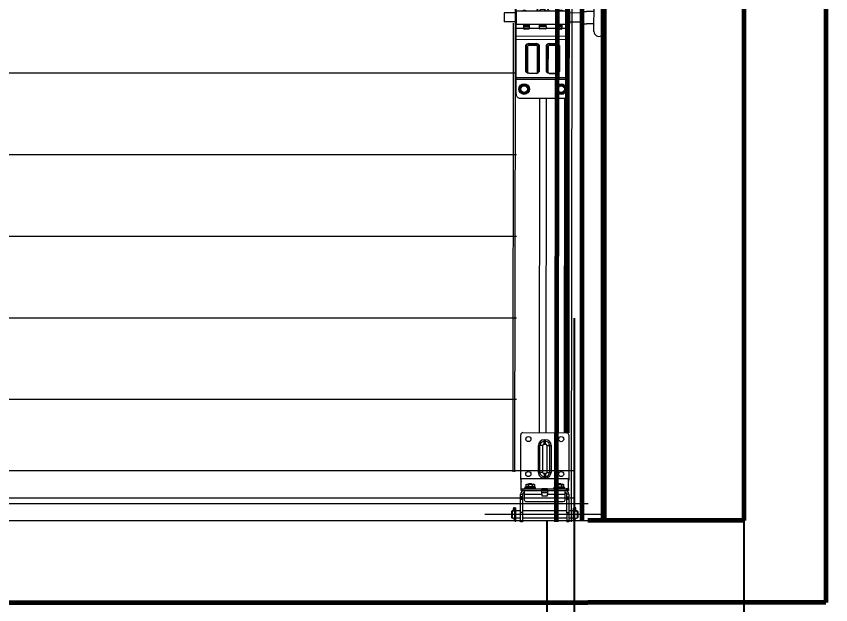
# Model space of a CAD drawing. Header units: millimetres. Extents: x 0 to 840, y 0 to 594.
# Drawn here: x 162.7 to 222.3, y 382.1 to 425.1 of the extents above; entities that cross this region are included whole.
import ezdxf

# ---------------------------------------------------------------- set-up
doc = ezdxf.new("R2010")
doc.units = ezdxf.units.MM
for name, pattern in [('K5LT32771', [0]), ('K5LT_AXLED', [19.5, 15, -1.5, 1.5, -1.5]), ('K5LT_BASIC', [0]), ('K5LT_THIN', [0]), ('K5LT_THIN_INCLUDED_TO_HATCHING', [0])]:
    doc.linetypes.add(name, pattern=pattern)
doc.layers.add('Системный слой', color=7, linetype='Continuous')
doc.styles.add('KDIMTEXTSTYLE', font='GOST_AU.SHX', dxfattribs={"width": 0.96, "oblique": 15, "height": 5})
doc.dimstyles.new('KDIMSTYLE (0.07)', dxfattribs={"dimtxt": 5, "dimasz": 1, "dimexe": 2, "dimexo": 0, "dimgap": 1, "dimtad": 1, "dimlfac": 15, "dimtxsty": 'KDIMTEXTSTYLE', "dimsah": 1, "dimcen": 0, "dimdle": 1, "dimadec": 0, "dimazin": 0, "dimtfac": 0.667, "dimtmove": 0, "dimatfit": 3, "dimfxl": 1, "dimtvp": 1, "dimtolj": 1, "dimtzin": 0, "dimarcsym": 0})

# ---------------------------------------------------------------- blocks, each defined once
blk = doc.blocks.new('KDIMARROW_01')
at = {"layer": 'Системный слой'}
blk.add_hatch(color=0, dxfattribs=at).paths.add_polyline_path([(0, 0), (-5, 0.658), (-4.5, 0), (-5, -0.658)])
at = {"layer": 'Системный слой', "color": 0, "linetype": 'K5LT_THIN', "lineweight": 18}
for p, q in [((-4.5, 0), (-5, 0.658)), ((-5, 0.658), (0, 0)), ((0, 0), (-5, -0.658)), ((-5, -0.658), (-4.5, 0)), ((0, 0), (-1, 0))]:
    blk.add_line(p, q, dxfattribs=at)
blk = doc.blocks.new('U149')
at = {"layer": 'Системный слой', "color": 7, "linetype": 'K5LT_THIN', "lineweight": 18}
for p, q in [((199.569, 428.35), (199.869, 428.522)), ((199.57, 428.776), (202.87, 428.772)), ((200.169, 428.349), (199.869, 428.522)), ((202.269, 428.346), (202.569, 428.519)), ((202.869, 428.345), (202.569, 428.519)), ((199.267, 426.857), (199.269, 428.477)), ((199.569, 428.003), (199.569, 428.35)), ((199.868, 427.83), (199.569, 428.003)), ((200.169, 428.002), (199.868, 427.83)), ((200.169, 428.349), (200.169, 428.002)), ((202.269, 428), (202.269, 428.346)), ((202.568, 427.826), (202.269, 428)), ((202.869, 427.999), (202.568, 427.826)), ((202.869, 428.345), (202.869, 427.999)), ((203.169, 428.471), (203.167, 426.852)), ((200.227, 426.856), (199.267, 426.857)), ((200.227, 426.655), (200.227, 426.856)), ((203.167, 426.852), (202.207, 426.853)), ((202.207, 426.853), (202.207, 426.652)), ((199.266, 425.921), (199.267, 426.641)), ((199.267, 426.641), (200.197, 426.64)), ((200.196, 425.92), (200.197, 426.64)), ((200.197, 426.49), (200.227, 426.49)), ((200.227, 426.655), (200.226, 425.905)), ((200.227, 426.655), (202.207, 426.652)), ((202.206, 425.902), (202.207, 426.652)), ((202.207, 426.487), (202.237, 426.487)), ((202.237, 426.637), (202.236, 425.917)), ((202.237, 426.637), (203.167, 426.636)), ((203.166, 425.916), (203.167, 426.636)), ((199.265, 425.531), (199.264, 424.553)), ((199.265, 425.531), (199.266, 425.921)), ((199.265, 425.531), (203.165, 425.526)), ((199.266, 425.921), (200.196, 425.92)), ((200.196, 426.07), (200.226, 426.07)), ((200.226, 425.905), (202.206, 425.902)), ((202.176, 425.857), (200.256, 425.86)), ((202.206, 426.067), (202.236, 426.067)), ((202.236, 425.917), (203.166, 425.916)), ((203.165, 425.526), (203.166, 425.916)), ((198.395, 425.373), (198.394, 424.713)), ((203.165, 425.526), (203.164, 424.548)), ((199.263, 424.253), (199.264, 424.553)), ((199.264, 424.553), (199.819, 424.552)), ((199.264, 424.553), (203.164, 424.548)), ((199.818, 424.252), (199.819, 424.552)), ((200.209, 424.402), (199.819, 424.402)), ((200.209, 424.342), (199.819, 424.342)), ((199.834, 424.522), (199.834, 424.552)), ((199.887, 424.522), (199.834, 424.522)), ((199.834, 424.522), (199.834, 424.492)), ((199.834, 424.402), (199.834, 424.492)), ((200.014, 424.522), (199.887, 424.522)), ((200.194, 424.522), (200.014, 424.522)), ((200.194, 424.522), (200.194, 424.552)), ((200.194, 424.492), (200.194, 424.522)), ((200.194, 424.402), (200.194, 424.492)), ((200.209, 424.552), (200.208, 424.252)), ((200.209, 424.552), (200.974, 424.551)), ((200.973, 424.251), (200.974, 424.371)), ((200.974, 424.529), (200.974, 424.551)), ((200.974, 424.445), (200.974, 424.529)), ((200.974, 424.529), (201.454, 424.529)), ((200.974, 424.445), (201.454, 424.444)), ((200.974, 424.371), (200.974, 424.445)), ((200.974, 424.371), (201.454, 424.37)), ((201.454, 424.37), (201.453, 424.25)), ((201.454, 424.55), (202.219, 424.549)), ((201.454, 424.529), (201.454, 424.55)), ((201.454, 424.444), (201.454, 424.529)), ((201.454, 424.37), (201.454, 424.444)), ((202.218, 424.249), (202.219, 424.549)), ((202.609, 424.398), (202.219, 424.399)), ((202.609, 424.338), (202.219, 424.339)), ((202.234, 424.519), (202.234, 424.549)), ((202.287, 424.519), (202.234, 424.519)), ((202.234, 424.519), (202.234, 424.489)), ((202.234, 424.399), (202.234, 424.489)), ((202.414, 424.519), (202.287, 424.519)), ((202.594, 424.518), (202.414, 424.519)), ((202.594, 424.518), (202.594, 424.548)), ((202.594, 424.488), (202.594, 424.518)), ((202.594, 424.398), (202.594, 424.488)), ((202.594, 424.398), (202.609, 424.398)), ((202.609, 424.548), (202.608, 424.248)), ((202.609, 424.548), (203.164, 424.548)), ((203.163, 424.248), (203.164, 424.548)), ((199.263, 423.687), (199.263, 424.253)), ((199.263, 424.253), (199.818, 424.252)), ((199.818, 424.219), (199.818, 424.252)), ((200.178, 424.189), (199.848, 424.189)), ((200.208, 424.252), (200.973, 424.251)), ((200.208, 424.252), (200.208, 424.219)), ((200.973, 424.231), (200.973, 424.251)), ((201.423, 424.2), (201.003, 424.201)), ((201.453, 424.25), (202.218, 424.249)), ((201.453, 424.25), (201.453, 424.23)), ((202.218, 424.216), (202.218, 424.249)), ((202.578, 424.185), (202.248, 424.186)), ((202.608, 424.248), (203.163, 424.248)), ((202.608, 424.248), (202.608, 424.215)), ((203.163, 423.682), (203.163, 424.248)), ((199.258, 420.659), (199.262, 423.445)), ((199.262, 423.445), (199.263, 423.687)), ((199.262, 423.445), (203.162, 423.439)), ((199.263, 423.687), (203.163, 423.682)), ((203.158, 420.653), (203.162, 423.439)), ((203.162, 423.439), (203.163, 423.682)), ((199.979, 421.098), (199.982, 423.003)), ((200.011, 422.985), (200.008, 421.08)), ((200.098, 422.93), (200.095, 421.025)), ((200.192, 423.126), (200.192, 423.091)), ((200.192, 423.126), (200.732, 423.125)), ((200.732, 423.09), (200.192, 423.091)), ((200.192, 423.091), (200.192, 422.985)), ((200.732, 422.984), (200.192, 422.985)), ((200.732, 423.125), (200.732, 423.09)), ((200.732, 423.09), (200.732, 422.984)), ((200.823, 421.024), (200.825, 422.929)), ((200.91, 421.079), (200.913, 422.983)), ((200.942, 423.001), (200.939, 421.097)), ((201.479, 421.096), (201.482, 423.001)), ((201.511, 422.982), (201.508, 421.078)), ((201.598, 422.928), (201.595, 421.023)), ((201.692, 423.124), (202.232, 423.123)), ((201.692, 423.124), (201.692, 423.089)), ((202.232, 423.088), (201.692, 423.089)), ((201.692, 423.089), (201.692, 422.983)), ((202.232, 422.982), (201.692, 422.983)), ((202.232, 423.123), (202.232, 423.088)), ((202.232, 423.088), (202.232, 422.982)), ((202.323, 421.022), (202.325, 422.927)), ((202.41, 421.077), (202.413, 422.981)), ((202.442, 422.999), (202.439, 421.095)), ((200.189, 420.97), (200.729, 420.969)), ((200.189, 420.953), (200.189, 420.97)), ((200.189, 420.953), (200.729, 420.952)), ((200.729, 420.952), (200.729, 420.969)), ((201.689, 420.968), (202.229, 420.967)), ((201.689, 420.951), (201.689, 420.968)), ((201.689, 420.951), (202.229, 420.95)), ((202.229, 420.95), (202.229, 420.967)), ((199.257, 419.441), (199.258, 420.537)), ((199.258, 420.537), (199.258, 420.659)), ((199.258, 420.659), (203.158, 420.653)), ((199.258, 420.537), (203.158, 420.532)), ((203.157, 419.436), (203.158, 420.532)), ((203.158, 420.532), (203.158, 420.653)), ((199.557, 419.627), (199.558, 419.974)), ((199.857, 419.454), (199.557, 419.627)), ((199.558, 419.974), (199.858, 420.146)), ((200.157, 419.626), (199.857, 419.454)), ((200.158, 419.973), (199.858, 420.146)), ((200.158, 419.973), (200.157, 419.626)), ((202.257, 419.624), (202.258, 419.97)), ((202.557, 419.45), (202.257, 419.624)), ((202.258, 419.97), (202.558, 420.143)), ((202.857, 419.623), (202.557, 419.45)), ((202.858, 419.969), (202.558, 420.143)), ((202.858, 419.969), (202.857, 419.623)), ((199.556, 419.141), (202.856, 419.136))]:
    blk.add_line(p, q, dxfattribs=at)
at = {"layer": 'Системный слой', "color": 7, "linetype": 'K5LT_THIN_INCLUDED_TO_HATCHING', "lineweight": 18}
for p, q in [((203.165, 425.367), (203.165, 425.547)), ((204.963, 424.014), (204.966, 426.054)), ((205.683, 424.013), (205.686, 426.053)), ((199.204, 425.372), (198.395, 425.373)), ((199.265, 425.372), (199.264, 424.712)), ((203.164, 424.526), (203.165, 425.036)), ((204.185, 425.365), (203.165, 425.367)), ((204.185, 425.485), (204.184, 424.585)), ((204.185, 425.485), (204.425, 425.485)), ((204.965, 425.484), (204.425, 425.485)), ((199.204, 424.712), (198.394, 424.713)), ((204.184, 424.705), (203.164, 424.707)), ((204.184, 424.585), (204.424, 424.585)), ((204.964, 424.584), (204.424, 424.585))]:
    blk.add_line(p, q, dxfattribs=at)
at = {"layer": 'Системный слой', "color": 7, "linetype": 'K5LT_THIN', "lineweight": 18}
for centre, radius in [((199.869, 428.176), 0.39), ((199.869, 428.176), 0.39), ((201.219, 428.174), 0.529), ((201.219, 428.174), 0.366), ((202.569, 428.172), 0.39), ((202.569, 428.172), 0.39), ((199.869, 428.176), 0.267), ((199.869, 428.176), 0.255), ((199.869, 428.176), 0.247), ((201.219, 428.174), 0.122), ((202.569, 428.172), 0.267), ((202.569, 428.172), 0.255), ((202.569, 428.172), 0.247), ((199.857, 419.8), 0.39), ((199.857, 419.8), 0.39), ((202.557, 419.796), 0.39), ((202.557, 419.796), 0.39), ((199.857, 419.8), 0.267), ((199.857, 419.8), 0.255), ((199.857, 419.8), 0.247), ((202.557, 419.796), 0.267), ((202.557, 419.796), 0.255), ((202.557, 419.796), 0.247)]:
    blk.add_circle(centre, radius, dxfattribs=at)
for centre, radius, start, end in [((199.569, 428.476), 0.3, 89.92048, 179.92048), ((202.869, 428.472), 0.3, 359.92048, 89.92048), ((199.865, 425.262), 0.3, 63.04613, 116.79483), ((200.256, 425.92), 0.06, 179.92048, 269.92048), ((201.215, 425.267), 0.529, 29.45167, 150.38928), ((201.215, 425.267), 0.366, 45.30458, 134.53638), ((202.176, 425.917), 0.06, 269.92048, 359.92048), ((202.565, 425.259), 0.3, 63.04613, 116.79483), ((200.063, 425.166), 0.934, 254.81842, 266.95558), ((199.848, 424.219), 0.03, 179.92048, 269.92048), ((199.966, 425.167), 0.934, 272.88537, 285.02253), ((200.178, 424.219), 0.03, 269.92048, 359.92048), ((201.003, 424.231), 0.03, 179.92048, 269.92048), ((201.423, 424.23), 0.03, 269.92048, 359.92048), ((202.463, 425.163), 0.934, 254.81842, 266.95558), ((202.248, 424.216), 0.03, 179.92048, 269.92048), ((202.366, 425.163), 0.934, 272.88537, 285.02253), ((202.578, 424.215), 0.03, 269.92048, 359.92048), ((199.557, 419.441), 0.3, 179.92048, 269.92048), ((202.857, 419.436), 0.3, 269.92048, 359.92048)]:
    blk.add_arc(centre, radius, start, end, dxfattribs=at)
at = {"layer": 'Системный слой', "color": 7, "linetype": 'K5LT_THIN_INCLUDED_TO_HATCHING', "lineweight": 18}
for centre, start, end in [((205.326, 426.054), 359.92048, 179.92048), ((205.326, 426.054), 359.92048, 179.92048), ((205.323, 424.014), 179.92048, 359.92048)]:
    blk.add_arc(centre, 0.36, start, end, dxfattribs=at)
at = {"layer": 'Системный слой', "color": 7, "linetype": 'K5LT_THIN', "lineweight": 18}
for centre, major_axis, ratio, start_param, end_param in [((200.192, 423.003), (-0.21, 0), 0.587785, 4.712389, 6.283185), ((199.982, 422.979), (-0.03, 0), 0.809017, 3.394273, 4.712389), ((200.192, 422.984), (-0.181, 0), 0.587785, 4.712389, 6.283185), ((200.098, 423.003), (-0.09, 0.0001), 0.809017, 0.25268, 1.570796), ((200.192, 422.93), (-0.0938, 0.0001), 0.587785, 4.712389, 6.283185), ((200.732, 423.002), (0.21, 0), 0.587785, 0, 1.570796), ((200.732, 422.984), (0.181, 0), 0.587785, 0, 1.570796), ((200.732, 422.929), (0.0938, -0.0001), 0.587785, 0, 1.570796), ((200.826, 423.002), (0.09, -0.0001), 0.809017, 4.712389, 6.030505), ((200.942, 422.977), (-0.03, 0), 0.809017, 4.712389, 6.030505), ((201.692, 423), (-0.21, 0), 0.587785, 4.712389, 6.283185), ((201.482, 422.976), (-0.03, 0), 0.809017, 3.394273, 4.712389), ((201.692, 422.982), (-0.181, 0), 0.587785, 4.712389, 6.283185), ((201.598, 423.001), (-0.09, 0.0001), 0.809017, 0.25268, 1.570796), ((201.692, 422.928), (-0.0938, 0.0001), 0.587785, 4.712389, 6.283185), ((202.232, 423), (0.21, 0), 0.587785, 0, 1.570796), ((202.232, 422.981), (0.181, 0), 0.587785, 0, 1.570796), ((202.232, 422.927), (0.0938, -0.0001), 0.587785, 0, 1.570796), ((202.326, 423), (0.09, -0.0001), 0.809017, 4.712389, 6.030505), ((202.442, 422.975), (-0.03, 0), 0.809017, 4.712389, 6.030505), ((199.979, 421.074), (-0.03, 0), 0.809017, 3.394273, 4.712389), ((200.189, 421.098), (-0.21, 0), 0.587785, 0, 0.783179), ((200.095, 421.098), (-0.09, 0.0001), 0.809017, 0.25268, 1.570796), ((200.189, 421.08), (-0.181, 0), 0.587785, 0, 0.188711), ((200.189, 421.025), (-0.0938, 0.0001), 0.587785, 0, 1.570796), ((200.729, 421.025), (0.0938, -0.0001), 0.587785, 4.712389, 6.283185), ((200.823, 421.097), (0.09, -0.0001), 0.809017, 4.712389, 6.030505), ((200.729, 421.097), (0.21, 0), 0.587785, 5.500006, 6.283185), ((200.729, 421.079), (0.181, 0), 0.587785, 6.094475, 6.283185), ((200.939, 421.073), (-0.03, 0), 0.809017, 4.712389, 6.030505), ((201.479, 421.072), (-0.03, 0), 0.809017, 3.394273, 4.712389), ((201.689, 421.096), (-0.21, 0), 0.587785, 0, 0.783179), ((201.595, 421.096), (-0.09, 0.0001), 0.809017, 0.25268, 1.570796), ((201.689, 421.078), (-0.181, 0), 0.587785, 0, 0.188711), ((201.689, 421.023), (-0.0938, 0.0001), 0.587785, 0, 1.570796), ((202.229, 421.022), (0.0938, -0.0001), 0.587785, 4.712389, 6.283185), ((202.323, 421.095), (0.09, -0.0001), 0.809017, 4.712389, 6.030505), ((202.229, 421.095), (0.21, 0), 0.587785, 5.500006, 6.283185), ((202.229, 421.077), (0.181, 0), 0.587785, 6.094475, 6.283185), ((202.439, 421.071), (-0.03, 0), 0.809017, 4.712389, 6.030505)]:
    blk.add_ellipse(centre, major_axis=major_axis, ratio=ratio, start_param=start_param, end_param=end_param, dxfattribs=at)
for points, knots in [([(199.834, 424.492), (199.841, 424.494), (199.855, 424.498), (199.878, 424.504), (199.905, 424.51), (199.936, 424.516), (199.968, 424.52), (199.994, 424.522), (200.008, 424.522), (200.014, 424.522)], [0, 0, 0, 0, 1.210141, 2.472283, 3.749447, 5.857339, 7.610764, 9.060278, 10, 10, 10, 10]), ([(200.014, 424.522), (200.022, 424.522), (200.037, 424.521), (200.063, 424.519), (200.09, 424.516), (200.113, 424.512), (200.134, 424.507), (200.159, 424.501), (200.181, 424.495), (200.194, 424.492)], [0, 0, 0, 0, 1.261117, 2.482107, 4.354374, 5.737239, 6.296226, 7.81793, 10, 10, 10, 10]), ([(202.234, 424.489), (202.241, 424.491), (202.255, 424.495), (202.278, 424.5), (202.305, 424.507), (202.336, 424.513), (202.368, 424.517), (202.394, 424.518), (202.408, 424.519), (202.414, 424.519)], [0, 0, 0, 0, 1.210141, 2.472283, 3.749447, 5.857339, 7.610764, 9.060278, 10, 10, 10, 10]), ([(202.414, 424.519), (202.422, 424.519), (202.437, 424.518), (202.463, 424.516), (202.49, 424.512), (202.513, 424.508), (202.534, 424.504), (202.559, 424.498), (202.581, 424.492), (202.594, 424.488)], [0, 0, 0, 0, 1.261117, 2.482107, 4.354374, 5.737239, 6.296226, 7.81793, 10, 10, 10, 10]), ([(200.189, 420.953), (200.177, 420.953), (200.159, 420.954), (200.136, 420.959), (200.119, 420.963), (200.104, 420.968), (200.089, 420.975), (200.075, 420.982), (200.062, 420.991), (200.051, 421.001), (200.04, 421.011), (200.031, 421.022), (200.023, 421.034), (200.016, 421.047), (200.013, 421.056), (200.011, 421.06)], [0, 0, 0, 0, 2.512798, 3.729809, 4.928171, 6.110973, 7.280522, 8.394792, 9.537429, 10.66347, 11.77106, 12.858413, 13.925451, 14.97401, 16, 16, 16, 16]), ([(200.729, 420.952), (200.741, 420.952), (200.765, 420.954), (200.793, 420.96), (200.814, 420.967), (200.829, 420.974), (200.842, 420.981), (200.855, 420.989), (200.867, 420.999), (200.877, 421.009), (200.887, 421.021), (200.895, 421.033), (200.902, 421.045), (200.905, 421.054), (200.907, 421.059)], [0, 0, 0, 0, 2.356239, 4.620563, 5.729458, 6.825848, 7.812313, 8.884298, 9.94084, 10.980187, 12.000604, 13.001955, 13.985887, 15, 15, 15, 15]), ([(201.689, 420.951), (201.677, 420.951), (201.659, 420.952), (201.636, 420.957), (201.619, 420.961), (201.604, 420.966), (201.589, 420.973), (201.575, 420.98), (201.562, 420.989), (201.551, 420.998), (201.54, 421.009), (201.531, 421.02), (201.523, 421.032), (201.516, 421.045), (201.513, 421.054), (201.511, 421.058)], [0, 0, 0, 0, 2.512798, 3.729809, 4.928171, 6.110973, 7.280522, 8.394792, 9.537429, 10.66347, 11.77106, 12.858413, 13.925451, 14.97401, 16, 16, 16, 16]), ([(202.229, 420.95), (202.241, 420.95), (202.265, 420.952), (202.293, 420.958), (202.314, 420.965), (202.329, 420.972), (202.342, 420.979), (202.355, 420.987), (202.367, 420.997), (202.377, 421.007), (202.387, 421.018), (202.395, 421.03), (202.402, 421.043), (202.405, 421.052), (202.407, 421.057)], [0, 0, 0, 0, 2.356239, 4.620563, 5.729458, 6.825848, 7.812313, 8.884298, 9.94084, 10.980187, 12.000604, 13.001955, 13.985887, 15, 15, 15, 15])]:
    blk.add_open_spline(points, degree=3, knots=knots, dxfattribs=at)
blk = doc.blocks.new('U150')
at = {"layer": 'Системный слой', "color": 7, "linetype": 'K5LT_THIN', "lineweight": 18}
for p, q in [((199.762, 394.66), (202.962, 394.655)), ((199.598, 391.222), (199.602, 394.5)), ((201.31, 394.023), (201.31, 394.137)), ((201.31, 394.137), (201.413, 394.137)), ((201.31, 394.023), (201.413, 394.023)), ((201.31, 393.816), (201.31, 394.023)), ((201.413, 394.023), (201.413, 394.137)), ((201.413, 393.816), (201.413, 394.023)), ((203.122, 394.495), (203.118, 391.217)), ((200.892, 391.753), (200.895, 393.723)), ((201.008, 393.723), (200.895, 393.723)), ((201.006, 391.753), (201.008, 393.723)), ((201.216, 393.722), (201.008, 393.723)), ((201.214, 391.753), (201.216, 393.722)), ((201.31, 393.816), (201.413, 393.816)), ((201.506, 393.722), (201.503, 391.753)), ((201.506, 393.722), (201.714, 393.722)), ((201.714, 393.722), (201.711, 391.752)), ((201.714, 393.722), (201.827, 393.721)), ((201.827, 393.721), (201.824, 391.752)), ((201.006, 391.753), (200.892, 391.753)), ((201.214, 391.753), (201.006, 391.753)), ((201.307, 391.659), (201.307, 391.451)), ((201.41, 391.659), (201.307, 391.659)), ((201.41, 391.659), (201.409, 391.451)), ((201.503, 391.753), (201.711, 391.752)), ((201.711, 391.752), (201.824, 391.752)), ((199.623, 390.558), (199.624, 391.289)), ((203.091, 391.284), (199.624, 391.289)), ((201.307, 391.451), (201.306, 391.338)), ((201.409, 391.338), (201.306, 391.338)), ((201.409, 391.451), (201.307, 391.451)), ((201.409, 391.451), (201.409, 391.338)), ((203.09, 390.553), (203.091, 391.284)), ((199.623, 390.558), (199.89, 390.558)), ((199.623, 390.558), (199.623, 390.553)), ((199.623, 390.553), (199.783, 390.553)), ((199.623, 390.42), (199.623, 390.553)), ((199.623, 390.42), (199.783, 390.42)), ((199.783, 390.553), (201.143, 390.551)), ((199.783, 390.42), (199.783, 390.553)), ((199.783, 390.42), (201.143, 390.418)), ((199.863, 390.419), (199.863, 390.153)), ((199.89, 390.553), (199.89, 390.633)), ((200.69, 390.632), (199.89, 390.633)), ((199.983, 390.856), (199.982, 390.68)), ((199.983, 390.856), (200.058, 390.899)), ((200.089, 390.683), (200.029, 390.684)), ((200.058, 390.899), (200.291, 390.899)), ((200.136, 390.855), (200.136, 390.68)), ((200.157, 390.899), (200.184, 390.926)), ((200.215, 390.926), (200.184, 390.926)), ((200.397, 390.925), (200.215, 390.926)), ((200.351, 390.683), (200.23, 390.683)), ((200.291, 390.899), (200.523, 390.899)), ((200.424, 390.899), (200.397, 390.925)), ((200.444, 390.855), (200.444, 390.68)), ((200.551, 390.683), (200.491, 390.683)), ((200.598, 390.855), (200.523, 390.899)), ((200.598, 390.855), (200.598, 390.679)), ((200.69, 390.552), (200.69, 390.632)), ((200.69, 390.557), (202.023, 390.555)), ((201.143, 390.418), (201.143, 390.551)), ((201.57, 390.55), (201.143, 390.551)), ((201.143, 390.535), (201.57, 390.534)), ((201.143, 390.411), (201.143, 390.418)), ((201.57, 390.411), (201.143, 390.411)), ((201.143, 390.403), (201.143, 390.411)), ((201.143, 390.151), (201.143, 390.403)), ((201.57, 390.403), (201.569, 390.15)), ((201.57, 390.417), (201.57, 390.55)), ((201.57, 390.55), (202.93, 390.549)), ((201.57, 390.417), (202.93, 390.415)), ((201.57, 390.417), (201.57, 390.411)), ((201.57, 390.403), (201.57, 390.411)), ((202.023, 390.55), (202.023, 390.63)), ((202.823, 390.629), (202.023, 390.63)), ((202.116, 390.853), (202.192, 390.896)), ((202.116, 390.853), (202.116, 390.677)), ((202.223, 390.681), (202.162, 390.681)), ((202.192, 390.896), (202.424, 390.896)), ((202.27, 390.852), (202.27, 390.677)), ((202.291, 390.896), (202.317, 390.923)), ((202.348, 390.923), (202.317, 390.923)), ((202.531, 390.922), (202.348, 390.923)), ((202.484, 390.68), (202.363, 390.68)), ((202.424, 390.896), (202.656, 390.896)), ((202.557, 390.896), (202.531, 390.922)), ((202.578, 390.852), (202.578, 390.677)), ((202.685, 390.68), (202.624, 390.68)), ((202.732, 390.852), (202.656, 390.896)), ((202.732, 390.852), (202.731, 390.677)), ((202.823, 390.549), (202.823, 390.629)), ((202.823, 390.554), (203.09, 390.553)), ((202.849, 390.149), (202.85, 390.415)), ((203.09, 390.548), (202.93, 390.549)), ((202.93, 390.549), (202.93, 390.415)), ((203.09, 390.415), (202.93, 390.415)), ((203.09, 390.553), (203.09, 390.548)), ((203.09, 390.548), (203.09, 390.415)), ((199.594, 388.806), (199.596, 389.796)), ((199.596, 389.979), (199.596, 390.153)), ((199.596, 390.153), (199.729, 390.153)), ((199.596, 389.979), (199.729, 389.978)), ((199.596, 389.796), (199.596, 389.979)), ((199.596, 389.796), (199.729, 389.795)), ((199.729, 389.795), (199.728, 388.806)), ((199.729, 390.153), (199.729, 389.978)), ((199.729, 389.795), (199.729, 389.978)), ((199.81, 390.248), (199.81, 390.275)), ((199.863, 390.248), (199.81, 390.248)), ((199.863, 390.153), (199.862, 389.753)), ((199.863, 390.153), (201.143, 390.151)), ((201.57, 390.285), (201.143, 390.286)), ((201.57, 390.257), (201.143, 390.258)), ((201.143, 390.151), (201.143, 390.044)), ((201.143, 390.044), (201.569, 390.044)), ((201.569, 390.044), (201.569, 390.15)), ((201.569, 390.15), (202.849, 390.149)), ((202.849, 389.749), (202.849, 390.149)), ((202.903, 390.243), (202.85, 390.243)), ((202.903, 390.243), (202.903, 390.271)), ((202.981, 388.802), (202.982, 389.791)), ((202.982, 389.791), (202.983, 389.974)), ((202.982, 389.791), (203.116, 389.791)), ((203.116, 390.148), (202.983, 390.148)), ((202.983, 389.974), (202.983, 390.148)), ((202.983, 389.974), (203.116, 389.974)), ((203.116, 389.791), (203.114, 388.801)), ((203.116, 390.148), (203.116, 389.974)), ((203.116, 389.791), (203.116, 389.974)), ((199.995, 389.619), (202.715, 389.616)), ((198.928, 388.885), (198.927, 388.458)), ((198.928, 388.885), (198.981, 388.938)), ((198.981, 388.938), (198.98, 388.405)), ((199.026, 388.938), (198.981, 388.938)), ((199.066, 388.954), (199.067, 389.052)), ((199.067, 389.052), (199.066, 388.954)), ((199.066, 388.928), (199.066, 388.954)), ((199.067, 389.052), (199.067, 389.119)), ((199.162, 388.954), (199.163, 389.052)), ((199.163, 389.052), (199.162, 388.954)), ((199.162, 388.927), (199.162, 388.954)), ((199.163, 389.052), (199.163, 389.119)), ((199.167, 388.191), (199.168, 388.893)), ((199.168, 389.151), (199.253, 389.151)), ((199.168, 388.893), (199.168, 389.151)), ((199.252, 388.191), (199.253, 388.893)), ((199.253, 388.893), (199.253, 389.151)), ((199.594, 388.937), (199.253, 388.938)), ((199.593, 388.127), (199.594, 388.806)), ((199.728, 388.806), (199.594, 388.806)), ((199.728, 388.806), (199.727, 388.126)), ((202.981, 388.932), (199.728, 388.937)), ((202.981, 388.802), (202.98, 388.122)), ((203.114, 388.801), (202.981, 388.802)), ((203.114, 388.801), (203.113, 388.122)), ((203.456, 388.932), (203.114, 388.932)), ((203.455, 388.185), (203.456, 389.145)), ((203.456, 389.145), (203.541, 389.145)), ((203.54, 388.185), (203.541, 389.145)), ((203.541, 388.922), (203.546, 388.921)), ((203.546, 388.948), (203.547, 389.045)), ((203.546, 388.921), (203.546, 388.948)), ((203.547, 389.045), (203.547, 389.113)), ((203.642, 388.948), (203.643, 389.045)), ((203.642, 388.921), (203.642, 388.948)), ((203.643, 389.045), (203.643, 389.113)), ((203.728, 388.931), (203.682, 388.932)), ((203.728, 388.931), (203.727, 388.398)), ((203.728, 388.931), (203.781, 388.878)), ((203.781, 388.878), (203.78, 388.451)), ((198.927, 388.458), (198.98, 388.405)), ((199.026, 388.405), (198.98, 388.405)), ((199.066, 388.405), (199.066, 388.415)), ((199.066, 388.357), (199.162, 388.356)), ((199.162, 388.404), (199.162, 388.415)), ((199.167, 388.191), (199.252, 388.191)), ((199.594, 388.404), (199.252, 388.404)), ((199.727, 388.126), (199.593, 388.127)), ((202.98, 388.399), (199.727, 388.404)), ((203.113, 388.122), (202.98, 388.122)), ((203.455, 388.398), (203.114, 388.399)), ((203.455, 388.185), (203.54, 388.185)), ((203.54, 388.408), (203.546, 388.409)), ((203.546, 388.398), (203.546, 388.409)), ((203.546, 388.35), (203.642, 388.35)), ((203.642, 388.398), (203.642, 388.409)), ((203.727, 388.398), (203.682, 388.398)), ((203.727, 388.398), (203.78, 388.451))]:
    blk.add_line(p, q, dxfattribs=at)
at = {"layer": 'Системный слой', "color": 30, "linetype": 'K5LT_AXLED', "lineweight": 18, "true_color": 0xff8000}
blk.add_line((205.727, 388.662), (196.981, 388.674), dxfattribs=at)
at = {"layer": 'Системный слой', "color": 7, "linetype": 'K5LT_THIN', "lineweight": 18}
for centre in [(200.162, 394.19), (202.562, 394.186), (200.158, 391.63), (202.558, 391.626)]:
    blk.add_circle(centre, 0.187, dxfattribs=at)
for centre, radius, start, end in [((199.762, 394.5), 0.16, 89.92048, 179.92048), ((202.962, 394.495), 0.16, 359.92048, 89.92048), ((201.31, 393.722), 0.415, 89.92048, 179.92048), ((201.31, 393.722), 0.301, 89.92048, 179.92048), ((201.412, 393.722), 0.415, 359.92048, 89.92048), ((201.412, 393.722), 0.301, 359.92048, 89.92048), ((201.31, 393.722), 0.0936, 89.92048, 179.92048), ((201.412, 393.722), 0.0936, 359.92048, 89.92048), ((201.307, 391.753), 0.415, 179.92048, 269.92048), ((201.307, 391.753), 0.301, 179.92048, 269.92048), ((201.307, 391.753), 0.0936, 179.92048, 269.92048), ((201.41, 391.753), 0.301, 269.92048, 359.92048), ((201.41, 391.753), 0.415, 269.92048, 359.92048), ((201.41, 391.753), 0.0936, 269.92048, 359.92048), ((199.971, 391.221), 0.373, 179.92048, 201.70727), ((202.744, 391.217), 0.373, 338.13369, 359.92048), ((199.863, 390.153), 0.267, 89.92048, 179.92048), ((200.017, 390.501), 0.183, 100.81101, 133.78898), ((200.563, 390.5), 0.183, 46.05197, 79.02995), ((202.15, 390.498), 0.183, 100.81101, 133.78898), ((202.697, 390.497), 0.183, 46.05197, 79.02995), ((202.849, 390.149), 0.267, 359.92048, 89.92048), ((199.863, 390.153), 0.133, 89.92048, 179.92048), ((200.29, 390.819), 0.747, 229.91528, 235.07057), ((202.849, 390.149), 0.133, 359.92048, 89.92048), ((202.424, 390.816), 0.747, 304.77038, 309.92568), ((199.996, 389.753), 0.133, 179.92048, 269.92048), ((202.716, 389.749), 0.133, 269.92048, 359.92048), ((199.115, 389.119), 0.048, 359.92048, 179.92048), ((199.111, 389.205), 0.283, 280.53086, 281.63309), ((203.595, 389.113), 0.048, 359.92048, 179.92048), ((199.114, 388.357), 0.048, 359.92048, 179.92048), ((199.109, 388.137), 0.283, 78.20785, 79.31009), ((203.594, 388.35), 0.048, 359.92048, 179.92048)]:
    blk.add_arc(centre, radius, start, end, dxfattribs=at)
for centre, ratio in [((199.114, 388.954), 0.212716), ((199.115, 389.052), 0.407015), ((203.594, 388.948), 0.212716), ((203.595, 389.045), 0.407015)]:
    blk.add_ellipse(centre, major_axis=(0.048, -0.0001), ratio=ratio, start_param=3.141593, end_param=6.283185, dxfattribs=at)
for points, knots in [([(200.029, 390.684), (200.024, 390.684), (200.015, 390.684), (199.999, 390.683), (199.988, 390.682), (199.982, 390.68)], [0, 0, 0, 0, 1.874105, 3.625749, 6, 6, 6, 6]), ([(199.983, 390.856), (199.99, 390.86), (200.003, 390.867), (200.019, 390.873), (200.031, 390.876), (200.041, 390.878), (200.052, 390.879), (200.063, 390.879), (200.073, 390.879), (200.085, 390.877), (200.099, 390.873), (200.117, 390.866), (200.129, 390.86), (200.136, 390.855)], [0, 0, 0, 0, 2.179064, 3.466693, 4.408787, 5.332484, 6.331724, 7.345857, 8.24439, 9.138078, 10.54248, 11.998217, 14, 14, 14, 14]), ([(200.136, 390.68), (200.13, 390.681), (200.12, 390.683), (200.104, 390.683), (200.094, 390.683), (200.089, 390.683)], [0, 0, 0, 0, 2.335851, 4.091156, 6, 6, 6, 6]), ([(200.136, 390.855), (200.151, 390.859), (200.172, 390.865), (200.202, 390.871), (200.223, 390.874), (200.245, 390.877), (200.267, 390.879), (200.283, 390.879), (200.29, 390.879)], [0, 0, 0, 0, 2.523984, 3.873013, 5.165426, 6.209294, 7.673835, 9, 9, 9, 9]), ([(200.23, 390.683), (200.22, 390.683), (200.204, 390.683), (200.177, 390.683), (200.155, 390.682), (200.14, 390.68), (200.136, 390.68)], [0, 0, 0, 0, 2.186456, 3.64625, 6.127532, 7, 7, 7, 7]), ([(200.29, 390.879), (200.3, 390.879), (200.316, 390.879), (200.337, 390.877), (200.355, 390.875), (200.375, 390.872), (200.405, 390.866), (200.429, 390.859), (200.444, 390.855)], [0, 0, 0, 0, 1.679639, 2.788775, 3.622258, 4.776036, 6.253008, 9, 9, 9, 9]), ([(200.444, 390.68), (200.432, 390.681), (200.415, 390.682), (200.387, 390.683), (200.368, 390.683), (200.355, 390.683), (200.351, 390.683)], [0, 0, 0, 0, 2.72516, 3.890547, 6.106922, 7, 7, 7, 7]), ([(200.444, 390.855), (200.452, 390.86), (200.465, 390.866), (200.481, 390.872), (200.492, 390.875), (200.503, 390.877), (200.514, 390.879), (200.525, 390.879), (200.535, 390.878), (200.547, 390.876), (200.561, 390.872), (200.579, 390.865), (200.591, 390.859), (200.598, 390.855)], [0, 0, 0, 0, 2.179064, 3.466693, 4.408787, 5.332484, 6.331724, 7.345857, 8.24439, 9.138078, 10.54248, 11.998217, 14, 14, 14, 14]), ([(200.491, 390.683), (200.486, 390.683), (200.477, 390.683), (200.461, 390.682), (200.45, 390.681), (200.444, 390.68)], [0, 0, 0, 0, 1.874105, 3.625749, 6, 6, 6, 6]), ([(200.598, 390.679), (200.592, 390.681), (200.581, 390.682), (200.566, 390.683), (200.556, 390.683), (200.551, 390.683)], [0, 0, 0, 0, 2.335851, 4.091156, 6, 6, 6, 6]), ([(202.116, 390.853), (202.124, 390.857), (202.136, 390.864), (202.152, 390.87), (202.164, 390.873), (202.175, 390.875), (202.185, 390.876), (202.196, 390.877), (202.207, 390.876), (202.219, 390.874), (202.232, 390.87), (202.25, 390.863), (202.263, 390.857), (202.27, 390.852)], [0, 0, 0, 0, 2.179064, 3.466693, 4.408787, 5.332484, 6.331724, 7.345857, 8.24439, 9.138078, 10.54248, 11.998217, 14, 14, 14, 14]), ([(202.162, 390.681), (202.158, 390.681), (202.148, 390.681), (202.133, 390.68), (202.122, 390.679), (202.116, 390.677)], [0, 0, 0, 0, 1.874105, 3.625749, 6, 6, 6, 6]), ([(202.27, 390.677), (202.264, 390.678), (202.253, 390.68), (202.237, 390.68), (202.228, 390.681), (202.223, 390.681)], [0, 0, 0, 0, 2.335851, 4.091156, 6, 6, 6, 6]), ([(202.27, 390.852), (202.284, 390.857), (202.306, 390.862), (202.335, 390.868), (202.356, 390.871), (202.378, 390.874), (202.4, 390.876), (202.416, 390.876), (202.424, 390.876)], [0, 0, 0, 0, 2.523984, 3.873013, 5.165426, 6.209294, 7.673835, 9, 9, 9, 9]), ([(202.363, 390.68), (202.353, 390.68), (202.337, 390.68), (202.31, 390.68), (202.288, 390.679), (202.273, 390.678), (202.27, 390.677)], [0, 0, 0, 0, 2.186456, 3.64625, 6.127532, 7, 7, 7, 7]), ([(202.424, 390.876), (202.434, 390.876), (202.45, 390.876), (202.471, 390.874), (202.488, 390.872), (202.508, 390.869), (202.539, 390.863), (202.562, 390.856), (202.578, 390.852)], [0, 0, 0, 0, 1.679639, 2.788775, 3.622258, 4.776036, 6.253008, 9, 9, 9, 9]), ([(202.578, 390.677), (202.565, 390.678), (202.548, 390.679), (202.521, 390.68), (202.502, 390.68), (202.488, 390.68), (202.484, 390.68)], [0, 0, 0, 0, 2.72516, 3.890547, 6.106922, 7, 7, 7, 7]), ([(202.578, 390.852), (202.586, 390.857), (202.598, 390.863), (202.614, 390.869), (202.626, 390.872), (202.636, 390.875), (202.647, 390.876), (202.658, 390.876), (202.669, 390.875), (202.68, 390.873), (202.694, 390.869), (202.712, 390.862), (202.725, 390.856), (202.732, 390.852)], [0, 0, 0, 0, 2.179064, 3.466693, 4.408787, 5.332484, 6.331724, 7.345857, 8.24439, 9.138078, 10.54248, 11.998217, 14, 14, 14, 14]), ([(202.624, 390.68), (202.619, 390.68), (202.61, 390.68), (202.594, 390.679), (202.584, 390.678), (202.578, 390.677)], [0, 0, 0, 0, 1.874105, 3.625749, 6, 6, 6, 6]), ([(202.731, 390.677), (202.725, 390.678), (202.715, 390.679), (202.699, 390.68), (202.69, 390.68), (202.685, 390.68)], [0, 0, 0, 0, 2.335851, 4.091156, 6, 6, 6, 6]), ([(199.026, 388.938), (199.026, 388.938), (199.027, 388.938), (199.028, 388.937), (199.031, 388.937), (199.033, 388.936), (199.037, 388.935), (199.042, 388.933), (199.049, 388.931), (199.058, 388.929), (199.064, 388.928), (199.066, 388.928)], [0, 0, 0, 0, 1.276732, 2.783544, 3.628927, 4.72504, 5.857117, 7.024522, 9.26018, 10.574225, 12, 12, 12, 12]), ([(199.168, 388.928), (199.165, 388.928), (199.16, 388.927), (199.151, 388.925), (199.142, 388.924), (199.133, 388.923), (199.124, 388.923), (199.115, 388.923), (199.106, 388.923), (199.097, 388.923), (199.088, 388.924), (199.079, 388.925), (199.07, 388.927), (199.06, 388.929), (199.051, 388.931), (199.044, 388.933), (199.039, 388.934), (199.034, 388.935), (199.031, 388.937), (199.028, 388.937), (199.027, 388.938), (199.026, 388.938), (199.026, 388.938)], [0, 0, 0, 0, 1.08744, 2.308573, 3.493379, 4.599967, 5.664276, 6.684872, 7.703784, 8.750997, 9.828325, 10.972275, 12.15307, 13.316479, 15.416842, 16.343548, 17.367604, 18.533039, 19.840004, 20.873843, 21.653778, 23, 23, 23, 23]), ([(203.642, 388.921), (203.646, 388.922), (203.652, 388.923), (203.661, 388.925), (203.668, 388.927), (203.674, 388.929), (203.678, 388.93), (203.68, 388.931), (203.682, 388.931), (203.683, 388.932), (203.682, 388.931), (203.681, 388.931), (203.679, 388.93), (203.676, 388.929), (203.67, 388.928), (203.661, 388.925), (203.651, 388.923), (203.64, 388.921), (203.631, 388.919), (203.622, 388.918), (203.613, 388.917), (203.604, 388.917), (203.595, 388.917), (203.586, 388.917), (203.577, 388.917), (203.568, 388.918), (203.559, 388.919), (203.55, 388.921), (203.544, 388.922), (203.541, 388.922)], [0, 0, 0, 0, 1.364762, 2.368079, 4.107418, 5.038463, 6.095419, 7.243142, 8.175818, 8.915133, 10.079088, 10.891248, 11.897707, 13.09769, 14.131065, 15.865735, 17.773979, 18.847435, 19.947431, 21.014703, 22.011517, 22.970245, 23.889597, 24.807433, 25.750762, 26.721218, 27.751687, 28.815346, 30, 30, 30, 30]), ([(199.026, 388.405), (199.026, 388.405), (199.026, 388.405), (199.027, 388.405), (199.029, 388.406), (199.032, 388.407), (199.036, 388.408), (199.042, 388.409), (199.049, 388.411), (199.057, 388.413), (199.066, 388.415), (199.075, 388.417), (199.084, 388.418), (199.093, 388.419), (199.102, 388.419), (199.11, 388.419), (199.117, 388.419), (199.124, 388.419), (199.131, 388.419), (199.139, 388.418), (199.147, 388.417), (199.157, 388.416), (199.163, 388.415), (199.167, 388.414)], [0, 0, 0, 0, 1.350544, 2.025811, 2.925661, 4.050322, 5.248098, 6.294034, 8.297073, 9.474437, 10.720525, 12.016853, 13.294536, 14.461471, 15.535764, 16.473504, 17.368054, 18.23082, 19.104435, 20.077496, 21.138729, 22.328249, 24, 24, 24, 24]), ([(199.026, 388.405), (199.026, 388.405), (199.026, 388.405), (199.027, 388.405), (199.029, 388.406), (199.032, 388.407), (199.036, 388.408), (199.042, 388.409), (199.049, 388.411), (199.058, 388.413), (199.063, 388.414), (199.066, 388.415)], [0, 0, 0, 0, 1.507315, 2.260967, 3.265272, 4.520484, 5.857297, 7.024646, 9.260199, 10.574231, 12, 12, 12, 12]), ([(199.066, 388.405), (199.066, 388.402), (199.066, 388.397), (199.066, 388.39), (199.066, 388.382), (199.066, 388.376), (199.067, 388.372), (199.068, 388.371)], [0, 0, 0, 0, 1.790635, 3.337035, 4.493342, 6.688598, 8, 8, 8, 8]), ([(199.162, 388.404), (199.162, 388.402), (199.162, 388.396), (199.162, 388.389), (199.161, 388.382), (199.161, 388.376), (199.16, 388.372), (199.16, 388.371)], [0, 0, 0, 0, 1.790635, 3.337035, 4.493342, 6.688598, 8, 8, 8, 8]), ([(203.54, 388.408), (203.545, 388.409), (203.553, 388.41), (203.564, 388.412), (203.573, 388.412), (203.582, 388.413), (203.59, 388.413), (203.597, 388.413), (203.604, 388.413), (203.611, 388.413), (203.619, 388.412), (203.627, 388.411), (203.636, 388.41), (203.644, 388.408), (203.652, 388.407), (203.66, 388.405), (203.667, 388.403), (203.673, 388.401), (203.677, 388.4), (203.68, 388.399), (203.681, 388.398), (203.682, 388.398), (203.682, 388.398)], [0, 0, 0, 0, 1.984623, 3.20906, 4.327363, 5.356886, 6.255546, 7.112816, 7.939626, 8.776834, 9.709342, 10.726349, 11.866297, 13.045089, 14.210751, 15.324554, 17.255434, 18.289006, 19.462355, 20.54125, 21.927056, 23, 23, 23, 23]), ([(203.546, 388.398), (203.546, 388.396), (203.546, 388.39), (203.546, 388.383), (203.546, 388.376), (203.546, 388.37), (203.547, 388.366), (203.548, 388.364)], [0, 0, 0, 0, 1.790635, 3.337035, 4.493342, 6.688598, 8, 8, 8, 8]), ([(203.642, 388.398), (203.642, 388.395), (203.642, 388.39), (203.642, 388.383), (203.641, 388.376), (203.641, 388.37), (203.64, 388.366), (203.64, 388.364)], [0, 0, 0, 0, 1.790635, 3.337035, 4.493342, 6.688598, 8, 8, 8, 8]), ([(203.642, 388.409), (203.645, 388.408), (203.651, 388.407), (203.66, 388.405), (203.667, 388.403), (203.673, 388.401), (203.677, 388.4), (203.68, 388.399), (203.681, 388.398), (203.682, 388.398), (203.682, 388.398)], [0, 0, 0, 0, 1.617341, 2.806342, 4.867587, 5.97094, 7.223509, 8.375247, 9.854616, 11, 11, 11, 11])]:
    blk.add_open_spline(points, degree=3, knots=knots, dxfattribs=at)

msp = doc.modelspace()

# ---------------------------------------------------------------- linework, layer by layer
at = {"layer": 'Системный слой', "color": 5, "linetype": 'K5LT_BASIC', "lineweight": 60, "true_color": 0x0000ff}
for p, q in [((221.92425, 562.22745), (221.92425, 382.22745)), ((215.92425, 556.22745), (215.92425, 388.22745)), ((203.02818, 394.64094), (203.02425, 544.82745)), ((204.10425, 388.22744), (204.10425, 544.82745)), ((205.60425, 544.82745), (205.60425, 388.22745)), ((205.72425, 388.22745), (205.72425, 544.82745)), ((202.22923, 388.12286), (202.43742, 538.12271)), ((215.92425, 388.22745), (204.52425, 388.22745)), ((38.32425, 382.22745), (174.08844, 382.22745)), ((163.79942, 382.22745), (204.52425, 382.22745)), ((221.92425, 382.22745), (204.52425, 382.22745))]:
    msp.add_line(p, q, dxfattribs=at)
at = {"layer": 'Системный слой', "color": 7, "linetype": 'K5LT_THIN_INCLUDED_TO_HATCHING', "lineweight": 18}
for p, q in [((203.42306, 481.59061), (203.29333, 388.12138)), ((199.03669, 391.78109), (199.08228, 424.63117)), ((199.30382, 420.95864), (54.76382, 420.95864)), ((199.30382, 414.98864), (54.76382, 414.98864)), ((199.30382, 409.01864), (54.76382, 409.01864)), ((199.30382, 403.04864), (54.76382, 403.04864)), ((199.30382, 397.07864), (54.72187, 397.07864)), ((68.78731, 391.88124), (174.58434, 391.88124)), ((164.29532, 391.88124), (203.52015, 391.88124)), ((68.78731, 389.90124), (174.58434, 389.90124)), ((164.29532, 389.90124), (203.52015, 389.90124)), ((68.78731, 389.48), (174.58434, 389.48)), ((164.29532, 389.48), (204.52638, 389.48)), ((50.46015, 388.22744), (204.52425, 388.22744))]:
    msp.add_line(p, q, dxfattribs=at)
at = {"layer": 'Системный слой', "color": 7, "linetype": 'K5LT_THIN', "lineweight": 18}
for p, q in [((199.24788, 456.63588), (199.19781, 420.56116)), ((199.19872, 421.22117), (199.15786, 391.78093))]:
    msp.add_line(p, q, dxfattribs=at)
at = {"layer": 'Системный слой', "color": 7, "linetype": 'K5LT32771', "lineweight": 18}
for p, q in [((200.98008, 419.13853), (200.9461, 394.65798)), ((201.45608, 394.65727), (201.49006, 419.13782)), ((202.33033, 419.13665), (202.29635, 394.65611)), ((202.80633, 394.6554), (202.84031, 419.13595))]:
    msp.add_line(p, q, dxfattribs=at)

# ---------------------------------------------------------------- block references
at = {"layer": 'Системный слой'}
for name in ['U149', 'U150']:
    msp.add_blockref(name, (0, 0), dxfattribs=at)

# ---------------------------------------------------------------- dimensions: what is measured, and where the dimension line sits
at = {"layer": 'Системный слой', "color": 7}
for base, p1, p2, text, override in [((50.46015, 345.24273), (203.52015, 403.04864), (50.46015, 402.63786), '\\H5.0;\\W0.965;\\Q15;\\H5.0;\\W0.965;\\Q15;\\Q15;B+50\\X\\H5.0;\\W0.965;\\Q15;\\Q15;ширина полотна', {"dimexo": 0, "dimblk1": 'KDIMARROW_01', "dimblk2": 'KDIMARROW_01', "dimse1": 0, "dimse2": 0, "dimclrt": 7, "dimtolj": 1}), ((201.52425, 361.49041), (215.92425, 388.22745), (201.52425, 388.22745), '\\H5.0;\\W0.965;\\Q15;\\H5.0;\\W0.965;\\Q15;\\Q15;300\\H5.0;\\W0.965;\\Q15;\\Q15; (под вальный привод)\\X\\H5.0;\\W0.965;\\Q15;\\Q15;min', {"dimexo": 0, "dimtoh": 1, "dimblk1": 'KDIMARROW_01', "dimblk2": 'KDIMARROW_01', "dimse1": 0, "dimse2": 0, "dimclrt": 7, "dimtmove": 1, "dimtolj": 1})]:
    msp.add_linear_dim(base=base, p1=p1, p2=p2, text=text, dimstyle='KDIMSTYLE (0.07)', override=override, dxfattribs=at).render()
msp.add_linear_dim(base=(51.52425, 361.49041), p1=(201.52425, 388.22745), p2=(51.52425, 388.22745), location=(126.52425, 361.49041), text='\\H5.0;\\W0.965;\\Q15;\\H5.0;\\W0.965;\\Q15;\\Q15;B\\H5.0;\\W0.965;\\Q15;\\Q15; (проем)', dimstyle='KDIMSTYLE (0.07)', override={"dimexo": 0, "dimblk1": 'KDIMARROW_01', "dimblk2": 'KDIMARROW_01', "dimse1": 0, "dimse2": 0, "dimclrt": 7, "dimtolj": 1}, dxfattribs=at).render()

doc.saveas('drawing.dxf')
